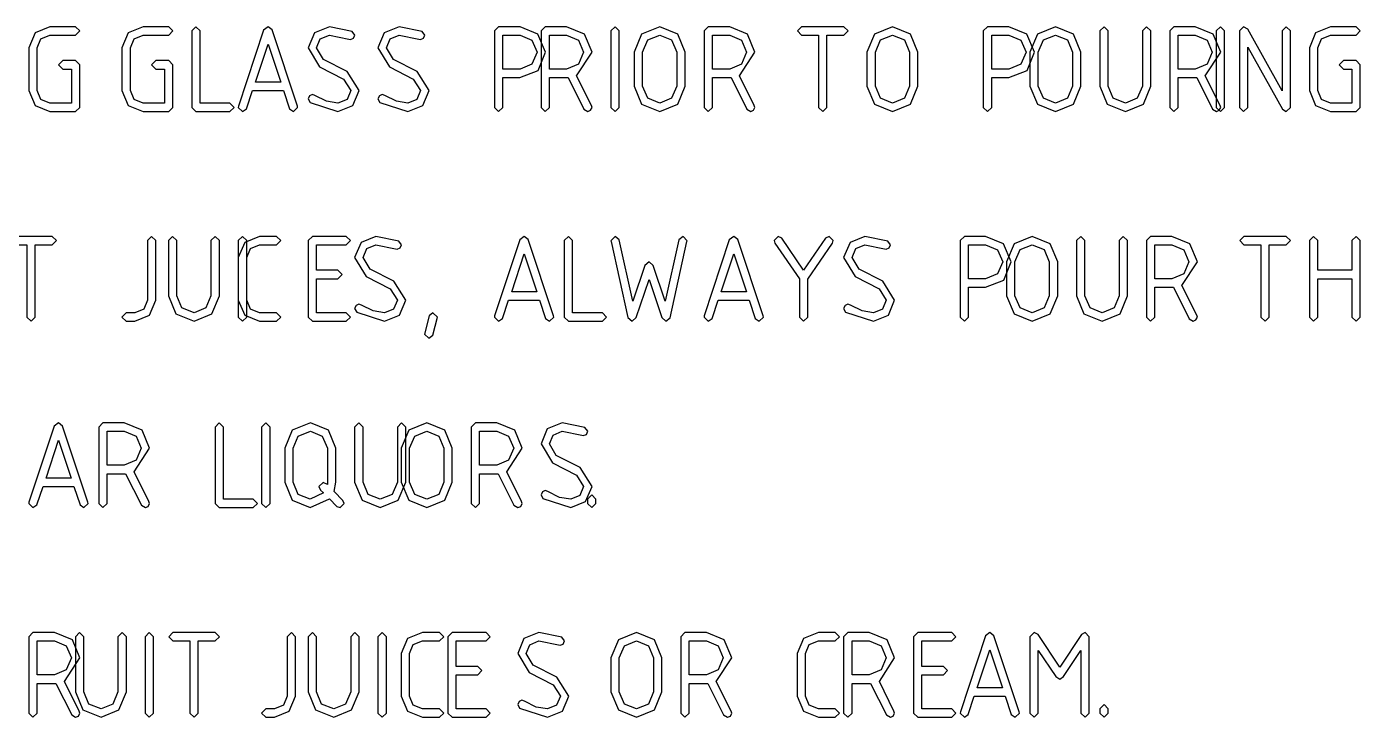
# Model space of a CAD drawing. Header units: metres. Extents: x 0 to 16.5, y 0 to 11.5.
# Drawn here: x 14.504 to 15.299, y 1.708 to 2.12 of the extents above; entities that cross this region are included whole.
import ezdxf

# ---------------------------------------------------------------- set-up
doc = ezdxf.new("R2010")
doc.units = ezdxf.units.M

msp = doc.modelspace()

# ---------------------------------------------------------------- linework, layer by layer
for points in [[(14.5122, 2.07667), (14.51, 2.08208), (14.51, 2.10742), (14.5122, 2.11285), (14.5176, 2.11501), (14.5329, 2.11501), (14.5354, 2.11751), (14.5329, 2.12007), (14.5176, 2.12007), (14.5088, 2.11637), (14.505, 2.10742), (14.505, 2.08208), (14.5088, 2.07314), (14.5176, 2.06944), (14.5329, 2.06944), (14.5354, 2.07194), (14.5354, 2.09728), (14.5329, 2.09983), (14.5253, 2.09983), (14.5228, 2.09728), (14.5253, 2.09478), (14.5304, 2.09478), (14.5304, 2.07449), (14.5176, 2.07449), (14.5122, 2.07667)], [(14.5678, 2.07667), (14.5656, 2.08208), (14.5656, 2.10742), (14.5678, 2.11285), (14.5732, 2.11501), (14.5885, 2.11501), (14.591, 2.11751), (14.5885, 2.12007), (14.5732, 2.12007), (14.5643, 2.11637), (14.5606, 2.10742), (14.5606, 2.08208), (14.5643, 2.07314), (14.5732, 2.06944), (14.5885, 2.06944), (14.591, 2.07194), (14.591, 2.09728), (14.5885, 2.09983), (14.5808, 2.09983), (14.5783, 2.09728), (14.5808, 2.09478), (14.586, 2.09478), (14.586, 2.07449), (14.5732, 2.07449), (14.5678, 2.07667)], [(14.6022, 2.07194), (14.6047, 2.06944), (14.625, 2.06944), (14.6275, 2.07194), (14.625, 2.07449), (14.6072, 2.07449), (14.6072, 2.11751), (14.6047, 2.12007), (14.6022, 2.11751), (14.6022, 2.07194)], [(14.6653, 2.07275), (14.6501, 2.11811), (14.6478, 2.12007), (14.6451, 2.118), (14.6301, 2.07275), (14.63, 2.07194), (14.6325, 2.06944), (14.6349, 2.07118), (14.6385, 2.08208), (14.6569, 2.08208), (14.6606, 2.07118), (14.6629, 2.06944), (14.6654, 2.07194), (14.6653, 2.07275)], [(14.695, 2.09332), (14.6808, 2.10058), (14.6767, 2.10742), (14.6789, 2.11274), (14.6843, 2.11501), (14.696, 2.11268), (14.6969, 2.11242), (14.6988, 2.11313), (14.6996, 2.11496), (14.6979, 2.11729), (14.6843, 2.12007), (14.6754, 2.11637), (14.6717, 2.10742), (14.6785, 2.09614), (14.6928, 2.08882), (14.6971, 2.08208), (14.6949, 2.07667), (14.6894, 2.07449), (14.6826, 2.07557), (14.6757, 2.0791), (14.6742, 2.07958), (14.6725, 2.07878), (14.6717, 2.07704), (14.6728, 2.07493), (14.6894, 2.06944), (14.6983, 2.07314), (14.7021, 2.08208), (14.695, 2.09332)], [(14.7367, 2.09332), (14.7225, 2.10058), (14.7183, 2.10742), (14.7206, 2.11274), (14.726, 2.11501), (14.7376, 2.11268), (14.7386, 2.11242), (14.7404, 2.11313), (14.7412, 2.11496), (14.7396, 2.11729), (14.726, 2.12007), (14.7171, 2.11637), (14.7133, 2.10742), (14.7201, 2.09614), (14.7344, 2.08882), (14.7387, 2.08208), (14.7365, 2.07667), (14.7311, 2.07449), (14.7243, 2.07557), (14.7174, 2.0791), (14.7158, 2.07958), (14.7142, 2.07878), (14.7133, 2.07704), (14.7144, 2.07493), (14.7311, 2.06944), (14.74, 2.07314), (14.7438, 2.08208), (14.7367, 2.09332)], [(14.7828, 2.11751), (14.7828, 2.07194), (14.7853, 2.06944), (14.7878, 2.07194), (14.7878, 2.08968), (14.7979, 2.08968), (14.8089, 2.09392), (14.8132, 2.10493), (14.8087, 2.11567), (14.7981, 2.12007), (14.7853, 2.12007), (14.7828, 2.11751)], [(14.841, 2.10482), (14.8365, 2.11567), (14.8258, 2.12007), (14.8131, 2.12007), (14.8106, 2.11751), (14.8106, 2.07194), (14.8131, 2.06944), (14.8156, 2.07194), (14.8156, 2.08968), (14.8258, 2.08968), (14.8267, 2.08968), (14.8361, 2.07086), (14.8385, 2.06944), (14.8401, 2.07021), (14.841, 2.07194), (14.8406, 2.07314), (14.8318, 2.09076), (14.841, 2.10482)], [(14.8572, 2.07194), (14.8572, 2.11751), (14.8547, 2.12007), (14.8522, 2.11751), (14.8522, 2.07194), (14.8547, 2.06944), (14.8572, 2.07194)], [(14.8965, 2.10493), (14.8921, 2.11567), (14.8814, 2.12007), (14.8706, 2.11556), (14.8661, 2.10493), (14.8661, 2.08469), (14.8706, 2.07389), (14.8814, 2.06944), (14.8921, 2.07389), (14.8965, 2.08469), (14.8965, 2.10493)], [(14.9382, 2.10482), (14.9337, 2.11567), (14.9231, 2.12007), (14.9103, 2.12007), (14.9078, 2.11751), (14.9078, 2.07194), (14.9103, 2.06944), (14.9128, 2.07194), (14.9128, 2.08968), (14.9231, 2.08968), (14.9239, 2.08968), (14.9333, 2.07086), (14.9357, 2.06944), (14.9374, 2.07021), (14.9382, 2.07194), (14.9378, 2.07314), (14.929, 2.09076), (14.9382, 2.10482)], [(14.966, 2.11501), (14.9761, 2.11501), (14.9761, 2.07194), (14.9786, 2.06944), (14.9811, 2.07194), (14.9811, 2.11501), (14.9912, 2.11501), (14.9938, 2.11751), (14.9912, 2.12007), (14.966, 2.12007), (14.9635, 2.11751), (14.966, 2.11501)], [(15.0354, 2.10493), (15.031, 2.11567), (15.0203, 2.12007), (15.0094, 2.11556), (15.005, 2.10493), (15.005, 2.08469), (15.0094, 2.07389), (15.0203, 2.06944), (15.031, 2.07389), (15.0354, 2.08469), (15.0354, 2.10493)], [(15.0744, 2.11751), (15.0744, 2.07194), (15.0769, 2.06944), (15.0794, 2.07194), (15.0794, 2.08968), (15.0896, 2.08968), (15.1006, 2.09392), (15.1049, 2.10493), (15.1004, 2.11567), (15.0897, 2.12007), (15.0769, 2.12007), (15.0744, 2.11751)], [(15.1326, 2.10493), (15.1282, 2.11567), (15.1175, 2.12007), (15.1067, 2.11556), (15.1022, 2.10493), (15.1022, 2.08469), (15.1067, 2.07389), (15.1175, 2.06944), (15.1282, 2.07389), (15.1326, 2.08469), (15.1326, 2.10493)], [(15.1718, 2.12007), (15.1693, 2.11751), (15.1693, 2.08458), (15.1662, 2.07736), (15.1592, 2.07449), (15.1519, 2.07736), (15.1489, 2.08458), (15.1489, 2.11751), (15.1464, 2.12007), (15.1439, 2.11751), (15.1439, 2.08469), (15.1483, 2.07389), (15.1592, 2.06944), (15.1699, 2.07389), (15.1743, 2.08469), (15.1743, 2.11751), (15.1718, 2.12007)], [(15.216, 2.10482), (15.2115, 2.11567), (15.2008, 2.12007), (15.1881, 2.12007), (15.1856, 2.11751), (15.1856, 2.07194), (15.1881, 2.06944), (15.1906, 2.07194), (15.1906, 2.08968), (15.2008, 2.08968), (15.2017, 2.08968), (15.2111, 2.07086), (15.2135, 2.06944), (15.2151, 2.07021), (15.216, 2.07194), (15.2156, 2.07314), (15.2068, 2.09076), (15.216, 2.10482)], [(15.2183, 2.07194), (15.2183, 2.11751), (15.2158, 2.12007), (15.2133, 2.11751), (15.2133, 2.07194), (15.2158, 2.06944), (15.2183, 2.07194)], [(15.2321, 2.11854), (15.2297, 2.12007), (15.2272, 2.11751), (15.2272, 2.07194), (15.2297, 2.06944), (15.2322, 2.07194), (15.2322, 2.10792), (15.2529, 2.07081), (15.2551, 2.06944), (15.2576, 2.07194), (15.2576, 2.11751), (15.2551, 2.12007), (15.2526, 2.11751), (15.2526, 2.08176), (15.2321, 2.11854)], [(15.2761, 2.07667), (15.2739, 2.08208), (15.2739, 2.10742), (15.2761, 2.11285), (15.2815, 2.11501), (15.2968, 2.11501), (15.2993, 2.11751), (15.2968, 2.12007), (15.2815, 2.12007), (15.2726, 2.11637), (15.2689, 2.10742), (15.2689, 2.08208), (15.2726, 2.07314), (15.2815, 2.06944), (15.2968, 2.06944), (15.2993, 2.07194), (15.2993, 2.09728), (15.2968, 2.09983), (15.2892, 2.09983), (15.2867, 2.09728), (15.2892, 2.09478), (15.2943, 2.09478), (15.2943, 2.07449), (15.2815, 2.07449), (15.2761, 2.07667)], [(14.6553, 2.08708), (14.6403, 2.08708), (14.6478, 2.10969), (14.6553, 2.08708)], [(14.7981, 2.11501), (14.8051, 2.11203), (14.8082, 2.10493), (14.8051, 2.09771), (14.7981, 2.09472), (14.7878, 2.09472), (14.7878, 2.11501), (14.7981, 2.11501)], [(14.8258, 2.11501), (14.8329, 2.11203), (14.836, 2.10493), (14.8329, 2.09771), (14.8258, 2.09472), (14.8156, 2.09472), (14.8156, 2.11501), (14.8258, 2.11501)], [(14.8885, 2.07736), (14.8814, 2.07449), (14.8742, 2.07736), (14.8711, 2.08458), (14.8711, 2.10493), (14.8742, 2.11214), (14.8814, 2.11501), (14.8885, 2.11214), (14.8915, 2.10493), (14.8915, 2.08458), (14.8885, 2.07736)], [(14.9231, 2.11501), (14.9301, 2.11203), (14.9332, 2.10493), (14.9301, 2.09771), (14.9231, 2.09472), (14.9128, 2.09472), (14.9128, 2.11501), (14.9231, 2.11501)], [(15.0274, 2.07736), (15.0203, 2.07449), (15.0131, 2.07736), (15.01, 2.08458), (15.01, 2.10493), (15.0131, 2.11214), (15.0203, 2.11501), (15.0274, 2.11214), (15.0304, 2.10493), (15.0304, 2.08458), (15.0274, 2.07736)], [(15.0897, 2.11501), (15.0968, 2.11203), (15.0999, 2.10493), (15.0968, 2.09771), (15.0897, 2.09472), (15.0794, 2.09472), (15.0794, 2.11501), (15.0897, 2.11501)], [(15.1246, 2.07736), (15.1175, 2.07449), (15.1103, 2.07736), (15.1072, 2.08458), (15.1072, 2.10493), (15.1103, 2.11214), (15.1175, 2.11501), (15.1246, 2.11214), (15.1276, 2.10493), (15.1276, 2.08458), (15.1246, 2.07736)], [(15.2008, 2.11501), (15.2079, 2.11203), (15.211, 2.10493), (15.2079, 2.09771), (15.2008, 2.09472), (15.1906, 2.09472), (15.1906, 2.11501), (15.2008, 2.11501)], [(14.4938, 1.99001), (14.5039, 1.99001), (14.5039, 1.94694), (14.5064, 1.94444), (14.5089, 1.94694), (14.5089, 1.99001), (14.519, 1.99001), (14.5215, 1.99251), (14.519, 1.99507), (14.4938, 1.99507), (14.4912, 1.99251), (14.4938, 1.99001)], [(14.5783, 1.99507), (14.5758, 1.99251), (14.5758, 1.95708), (14.5736, 1.95167), (14.5682, 1.94949), (14.5631, 1.94949), (14.5606, 1.94694), (14.5631, 1.94444), (14.5682, 1.94444), (14.5771, 1.94814), (14.5808, 1.95708), (14.5808, 1.99251), (14.5783, 1.99507)], [(14.6162, 1.99507), (14.6137, 1.99251), (14.6137, 1.95958), (14.6107, 1.95236), (14.6036, 1.94949), (14.5964, 1.95236), (14.5933, 1.95958), (14.5933, 1.99251), (14.5908, 1.99507), (14.5883, 1.99251), (14.5883, 1.95969), (14.5928, 1.94889), (14.6036, 1.94444), (14.6143, 1.94889), (14.6188, 1.95969), (14.6188, 1.99251), (14.6162, 1.99507)], [(14.635, 1.94694), (14.635, 1.99251), (14.6325, 1.99507), (14.63, 1.99251), (14.63, 1.94694), (14.6325, 1.94444), (14.635, 1.94694)], [(14.6426, 1.99507), (14.6338, 1.99137), (14.63, 1.98242), (14.63, 1.95708), (14.6338, 1.94814), (14.6426, 1.94444), (14.6528, 1.94444), (14.6553, 1.94694), (14.6528, 1.94949), (14.6426, 1.94949), (14.6372, 1.95167), (14.635, 1.95708), (14.635, 1.98242), (14.6372, 1.98785), (14.6426, 1.99001), (14.6528, 1.99001), (14.6553, 1.99251), (14.6528, 1.99507), (14.6426, 1.99507)], [(14.6742, 1.94444), (14.6944, 1.94444), (14.6969, 1.94694), (14.6944, 1.94949), (14.6767, 1.94949), (14.6767, 1.96978), (14.6894, 1.96978), (14.6919, 1.97228), (14.6894, 1.97483), (14.6767, 1.97483), (14.6767, 1.99001), (14.6944, 1.99001), (14.6969, 1.99251), (14.6944, 1.99507), (14.6742, 1.99507), (14.6717, 1.99251), (14.6717, 1.94694), (14.6742, 1.94444)], [(14.7228, 1.96832), (14.7086, 1.97558), (14.7044, 1.98242), (14.7067, 1.98774), (14.7121, 1.99001), (14.7237, 1.98768), (14.7247, 1.98742), (14.7265, 1.98813), (14.7274, 1.98996), (14.7257, 1.99229), (14.7121, 1.99507), (14.7032, 1.99137), (14.6994, 1.98242), (14.7062, 1.97114), (14.7206, 1.96382), (14.7249, 1.95708), (14.7226, 1.95167), (14.7172, 1.94949), (14.7104, 1.95057), (14.7035, 1.9541), (14.7019, 1.95458), (14.7003, 1.95378), (14.6994, 1.95204), (14.7006, 1.94993), (14.7172, 1.94444), (14.7261, 1.94814), (14.7299, 1.95708), (14.7228, 1.96832)], [(14.8181, 1.94775), (14.8029, 1.99311), (14.8006, 1.99507), (14.7979, 1.993), (14.7829, 1.94775), (14.7828, 1.94694), (14.7853, 1.94444), (14.7876, 1.94618), (14.7912, 1.95708), (14.8097, 1.95708), (14.8133, 1.94618), (14.8157, 1.94444), (14.8182, 1.94694), (14.8181, 1.94775)], [(14.8244, 1.94694), (14.8269, 1.94444), (14.8472, 1.94444), (14.8497, 1.94694), (14.8472, 1.94949), (14.8294, 1.94949), (14.8294, 1.99251), (14.8269, 1.99507), (14.8244, 1.99251), (14.8244, 1.94694)], [(14.8775, 1.97771), (14.875, 1.97982), (14.8725, 1.97771), (14.8653, 1.95637), (14.8572, 1.993), (14.8547, 1.99507), (14.8522, 1.99246), (14.8524, 1.99192), (14.8624, 1.94661), (14.8649, 1.94444), (14.8674, 1.94661), (14.875, 1.9694), (14.8826, 1.94661), (14.8851, 1.94444), (14.8876, 1.94656), (14.8976, 1.99192), (14.8978, 1.99246), (14.8953, 1.99507), (14.8928, 1.993), (14.8847, 1.95637), (14.8775, 1.97771)], [(14.9431, 1.94775), (14.9279, 1.99311), (14.9256, 1.99507), (14.9229, 1.993), (14.9079, 1.94775), (14.9078, 1.94694), (14.9103, 1.94444), (14.9126, 1.94618), (14.9162, 1.95708), (14.9347, 1.95708), (14.9383, 1.94618), (14.9407, 1.94444), (14.9432, 1.94694), (14.9431, 1.94775)], [(14.9844, 1.99104), (14.9849, 1.99251), (14.9824, 1.99507), (14.9803, 1.99393), (14.9672, 1.97499), (14.9542, 1.99393), (14.9521, 1.99507), (14.9496, 1.99251), (14.9501, 1.99104), (14.9647, 1.96978), (14.9647, 1.94694), (14.9672, 1.94444), (14.9697, 1.94694), (14.9697, 1.96963), (14.9844, 1.99104)], [(15.0144, 1.96832), (15.0003, 1.97558), (14.9961, 1.98242), (14.9983, 1.98774), (15.0038, 1.99001), (15.0154, 1.98768), (15.0164, 1.98742), (15.0182, 1.98813), (15.019, 1.98996), (15.0174, 1.99229), (15.0038, 1.99507), (14.9949, 1.99137), (14.9911, 1.98242), (14.9979, 1.97114), (15.0122, 1.96382), (15.0165, 1.95708), (15.0143, 1.95167), (15.0089, 1.94949), (15.0021, 1.95057), (14.9951, 1.9541), (14.9936, 1.95458), (14.9919, 1.95378), (14.9911, 1.95204), (14.9922, 1.94993), (15.0089, 1.94444), (15.0178, 1.94814), (15.0215, 1.95708), (15.0144, 1.96832)], [(15.0606, 1.99251), (15.0606, 1.94694), (15.0631, 1.94444), (15.0656, 1.94694), (15.0656, 1.96468), (15.0757, 1.96468), (15.0867, 1.96892), (15.091, 1.97993), (15.0865, 1.99067), (15.0758, 1.99507), (15.0631, 1.99507), (15.0606, 1.99251)], [(15.0758, 1.99001), (15.0829, 1.98703), (15.086, 1.97993), (15.0829, 1.97271), (15.0758, 1.96972), (15.0656, 1.96972), (15.0656, 1.99001), (15.0758, 1.99001)], [(15.1188, 1.97993), (15.1143, 1.99067), (15.1036, 1.99507), (15.0928, 1.99056), (15.0883, 1.97993), (15.0883, 1.95969), (15.0928, 1.94889), (15.1036, 1.94444), (15.1143, 1.94889), (15.1188, 1.95969), (15.1188, 1.97993)], [(15.1107, 1.95236), (15.1036, 1.94949), (15.0964, 1.95236), (15.0933, 1.95958), (15.0933, 1.97993), (15.0964, 1.98714), (15.1036, 1.99001), (15.1107, 1.98714), (15.1137, 1.97993), (15.1137, 1.95958), (15.1107, 1.95236)], [(15.1579, 1.99507), (15.1554, 1.99251), (15.1554, 1.95958), (15.1524, 1.95236), (15.1453, 1.94949), (15.1381, 1.95236), (15.135, 1.95958), (15.135, 1.99251), (15.1325, 1.99507), (15.13, 1.99251), (15.13, 1.95969), (15.1344, 1.94889), (15.1453, 1.94444), (15.156, 1.94889), (15.1604, 1.95969), (15.1604, 1.99251), (15.1579, 1.99507)], [(15.2021, 1.97982), (15.1976, 1.99067), (15.1869, 1.99507), (15.1742, 1.99507), (15.1717, 1.99251), (15.1717, 1.94694), (15.1742, 1.94444), (15.1767, 1.94694), (15.1767, 1.96468), (15.1869, 1.96468), (15.1878, 1.96468), (15.1972, 1.94586), (15.1996, 1.94444), (15.2012, 1.94521), (15.2021, 1.94694), (15.2017, 1.94814), (15.1929, 1.96576), (15.2021, 1.97982)], [(15.1869, 1.99001), (15.194, 1.98703), (15.1971, 1.97993), (15.194, 1.97271), (15.1869, 1.96972), (15.1767, 1.96972), (15.1767, 1.99001), (15.1869, 1.99001)], [(15.2299, 1.99001), (15.24, 1.99001), (15.24, 1.94694), (15.2425, 1.94444), (15.245, 1.94694), (15.245, 1.99001), (15.2551, 1.99001), (15.2576, 1.99251), (15.2551, 1.99507), (15.2299, 1.99507), (15.2274, 1.99251), (15.2299, 1.99001)], [(15.2714, 1.94444), (15.2739, 1.94694), (15.2739, 1.96978), (15.2943, 1.96978), (15.2943, 1.94694), (15.2968, 1.94444), (15.2993, 1.94694), (15.2993, 1.99251), (15.2968, 1.99507), (15.2943, 1.99251), (15.2943, 1.97483), (15.2739, 1.97483), (15.2739, 1.99251), (15.2714, 1.99507), (15.2689, 1.99251), (15.2689, 1.94694), (15.2714, 1.94444)], [(14.8081, 1.96208), (14.7931, 1.96208), (14.8006, 1.98469), (14.8081, 1.96208)], [(14.9331, 1.96208), (14.9181, 1.96208), (14.9256, 1.98469), (14.9331, 1.96208)], [(14.7438, 1.9476), (14.7411, 1.93685), (14.7436, 1.93431), (14.7461, 1.93619), (14.7488, 1.94694), (14.7461, 1.94949), (14.7438, 1.9476)], [(14.5403, 1.83664), (14.5251, 1.882), (14.5228, 1.88396), (14.5201, 1.88189), (14.5051, 1.83664), (14.505, 1.83583), (14.5075, 1.83333), (14.5099, 1.83507), (14.5135, 1.84597), (14.5319, 1.84597), (14.5356, 1.83507), (14.5379, 1.83333), (14.5404, 1.83583), (14.5403, 1.83664)], [(14.5771, 1.86871), (14.5726, 1.87956), (14.5619, 1.88396), (14.5492, 1.88396), (14.5467, 1.8814), (14.5467, 1.83583), (14.5492, 1.83333), (14.5517, 1.83583), (14.5517, 1.85357), (14.5619, 1.85357), (14.5628, 1.85357), (14.5722, 1.83475), (14.5746, 1.83333), (14.5762, 1.8341), (14.5771, 1.83583), (14.5767, 1.83703), (14.5679, 1.85465), (14.5771, 1.86871)], [(14.5619, 1.8789), (14.569, 1.87592), (14.5721, 1.86882), (14.569, 1.8616), (14.5619, 1.85861), (14.5517, 1.85861), (14.5517, 1.8789), (14.5619, 1.8789)], [(14.6161, 1.83583), (14.6186, 1.83333), (14.6389, 1.83333), (14.6414, 1.83583), (14.6389, 1.83838), (14.6211, 1.83838), (14.6211, 1.8814), (14.6186, 1.88396), (14.6161, 1.8814), (14.6161, 1.83583)], [(14.6489, 1.83583), (14.6489, 1.8814), (14.6464, 1.88396), (14.6439, 1.8814), (14.6439, 1.83583), (14.6464, 1.83333), (14.6489, 1.83583)], [(14.6887, 1.8341), (14.6907, 1.83333), (14.6932, 1.83578), (14.6924, 1.83768), (14.6871, 1.84289), (14.6882, 1.84847), (14.6882, 1.86871), (14.6837, 1.87944), (14.6731, 1.88396), (14.6622, 1.87944), (14.6578, 1.86882), (14.6578, 1.84858), (14.6622, 1.83778), (14.6729, 1.83333), (14.6843, 1.83849), (14.6887, 1.8341)], [(14.6729, 1.83838), (14.6657, 1.84125), (14.6628, 1.84847), (14.6628, 1.86882), (14.6658, 1.87603), (14.6731, 1.8789), (14.6801, 1.87603), (14.6832, 1.86882), (14.6832, 1.84847), (14.6831, 1.84706), (14.6806, 1.84842), (14.6781, 1.84586), (14.679, 1.84375), (14.6808, 1.84207), (14.6729, 1.83838)], [(14.7274, 1.88396), (14.7249, 1.8814), (14.7249, 1.84847), (14.7218, 1.84125), (14.7147, 1.83838), (14.7075, 1.84125), (14.7044, 1.84847), (14.7044, 1.8814), (14.7019, 1.88396), (14.6994, 1.8814), (14.6994, 1.84858), (14.7039, 1.83778), (14.7147, 1.83333), (14.7254, 1.83778), (14.7299, 1.84858), (14.7299, 1.8814), (14.7274, 1.88396)], [(14.7576, 1.86882), (14.7532, 1.87956), (14.7425, 1.88396), (14.7317, 1.87944), (14.7272, 1.86882), (14.7272, 1.84858), (14.7317, 1.83778), (14.7425, 1.83333), (14.7532, 1.83778), (14.7576, 1.84858), (14.7576, 1.86882)], [(14.7496, 1.84125), (14.7425, 1.83838), (14.7353, 1.84125), (14.7322, 1.84847), (14.7322, 1.86882), (14.7353, 1.87603), (14.7425, 1.8789), (14.7496, 1.87603), (14.7526, 1.86882), (14.7526, 1.84847), (14.7496, 1.84125)], [(14.7993, 1.86871), (14.7949, 1.87956), (14.7842, 1.88396), (14.7714, 1.88396), (14.7689, 1.8814), (14.7689, 1.83583), (14.7714, 1.83333), (14.7739, 1.83583), (14.7739, 1.85357), (14.7842, 1.85357), (14.785, 1.85357), (14.7944, 1.83475), (14.7968, 1.83333), (14.7985, 1.8341), (14.7993, 1.83583), (14.7989, 1.83703), (14.7901, 1.85465), (14.7993, 1.86871)], [(14.7842, 1.8789), (14.7912, 1.87592), (14.7943, 1.86882), (14.7912, 1.8616), (14.7842, 1.85861), (14.7739, 1.85861), (14.7739, 1.8789), (14.7842, 1.8789)], [(14.8339, 1.85721), (14.8197, 1.86447), (14.8156, 1.87131), (14.8178, 1.87663), (14.8232, 1.8789), (14.8349, 1.87657), (14.8358, 1.87631), (14.8376, 1.87701), (14.8385, 1.87885), (14.8368, 1.88118), (14.8232, 1.88396), (14.8143, 1.88026), (14.8106, 1.87131), (14.8174, 1.86003), (14.8317, 1.85271), (14.836, 1.84597), (14.8338, 1.84056), (14.8283, 1.83838), (14.8215, 1.83946), (14.8146, 1.84299), (14.8131, 1.84347), (14.8114, 1.84267), (14.8106, 1.84093), (14.8117, 1.83882), (14.8283, 1.83333), (14.8372, 1.83703), (14.841, 1.84597), (14.8339, 1.85721)], [(14.5303, 1.85097), (14.5153, 1.85097), (14.5228, 1.87358), (14.5303, 1.85097)], [(14.8383, 1.83583), (14.8408, 1.83333), (14.8433, 1.83583), (14.8433, 1.83843), (14.8408, 1.84093), (14.8383, 1.83843), (14.8383, 1.83583)], [(14.5354, 1.74371), (14.531, 1.75456), (14.5203, 1.75896), (14.5075, 1.75896), (14.505, 1.7564), (14.505, 1.71083), (14.5075, 1.70833), (14.51, 1.71083), (14.51, 1.72857), (14.5203, 1.72857), (14.5211, 1.72857), (14.5306, 1.70975), (14.5329, 1.70833), (14.5346, 1.7091), (14.5354, 1.71083), (14.535, 1.71203), (14.5263, 1.72965), (14.5354, 1.74371)], [(14.5607, 1.75896), (14.5582, 1.7564), (14.5582, 1.72347), (14.5551, 1.71625), (14.5481, 1.71337), (14.5408, 1.71625), (14.5378, 1.72347), (14.5378, 1.7564), (14.5353, 1.75896), (14.5328, 1.7564), (14.5328, 1.72358), (14.5372, 1.71278), (14.5481, 1.70833), (14.5587, 1.71278), (14.5632, 1.72358), (14.5632, 1.7564), (14.5607, 1.75896)], [(14.5794, 1.71083), (14.5794, 1.7564), (14.5769, 1.75896), (14.5744, 1.7564), (14.5744, 1.71083), (14.5769, 1.70833), (14.5794, 1.71083)], [(14.591, 1.7539), (14.6011, 1.7539), (14.6011, 1.71083), (14.6036, 1.70833), (14.6061, 1.71083), (14.6061, 1.7539), (14.6162, 1.7539), (14.6188, 1.7564), (14.6162, 1.75896), (14.591, 1.75896), (14.5885, 1.7564), (14.591, 1.7539)], [(14.6617, 1.75896), (14.6592, 1.7564), (14.6592, 1.72097), (14.6569, 1.71556), (14.6515, 1.71337), (14.6464, 1.71337), (14.6439, 1.71083), (14.6464, 1.70833), (14.6515, 1.70833), (14.6604, 1.71203), (14.6642, 1.72097), (14.6642, 1.7564), (14.6617, 1.75896)], [(14.6996, 1.75896), (14.6971, 1.7564), (14.6971, 1.72347), (14.694, 1.71625), (14.6869, 1.71337), (14.6797, 1.71625), (14.6767, 1.72347), (14.6767, 1.7564), (14.6742, 1.75896), (14.6717, 1.7564), (14.6717, 1.72358), (14.6761, 1.71278), (14.6869, 1.70833), (14.6976, 1.71278), (14.7021, 1.72358), (14.7021, 1.7564), (14.6996, 1.75896)], [(14.7183, 1.71083), (14.7183, 1.7564), (14.7158, 1.75896), (14.7133, 1.7564), (14.7133, 1.71083), (14.7158, 1.70833), (14.7183, 1.71083)], [(14.7399, 1.75896), (14.731, 1.75526), (14.7272, 1.74631), (14.7272, 1.72097), (14.731, 1.71203), (14.7399, 1.70833), (14.75, 1.70833), (14.7525, 1.71083), (14.75, 1.71337), (14.7399, 1.71337), (14.7344, 1.71556), (14.7322, 1.72097), (14.7322, 1.74631), (14.7344, 1.75174), (14.7399, 1.7539), (14.75, 1.7539), (14.7525, 1.7564), (14.75, 1.75896), (14.7399, 1.75896)], [(14.7575, 1.70833), (14.7778, 1.70833), (14.7803, 1.71083), (14.7778, 1.71337), (14.76, 1.71337), (14.76, 1.73367), (14.7728, 1.73367), (14.7753, 1.73617), (14.7728, 1.73872), (14.76, 1.73872), (14.76, 1.7539), (14.7778, 1.7539), (14.7803, 1.7564), (14.7778, 1.75896), (14.7575, 1.75896), (14.755, 1.7564), (14.755, 1.71083), (14.7575, 1.70833)], [(14.82, 1.73221), (14.8058, 1.73947), (14.8017, 1.74631), (14.8039, 1.75162), (14.8093, 1.7539), (14.821, 1.75157), (14.8219, 1.75131), (14.8238, 1.75201), (14.8246, 1.75385), (14.8229, 1.75618), (14.8093, 1.75896), (14.8004, 1.75526), (14.7967, 1.74631), (14.8035, 1.73503), (14.8178, 1.72771), (14.8221, 1.72097), (14.8199, 1.71556), (14.8144, 1.71337), (14.8076, 1.71446), (14.8007, 1.71799), (14.7992, 1.71847), (14.7975, 1.71767), (14.7967, 1.71593), (14.7978, 1.71382), (14.8144, 1.70833), (14.8233, 1.71203), (14.8271, 1.72097), (14.82, 1.73221)], [(14.8826, 1.74382), (14.8782, 1.75456), (14.8675, 1.75896), (14.8567, 1.75444), (14.8522, 1.74382), (14.8522, 1.72358), (14.8567, 1.71278), (14.8675, 1.70833), (14.8782, 1.71278), (14.8826, 1.72358), (14.8826, 1.74382)], [(14.9243, 1.74371), (14.9199, 1.75456), (14.9092, 1.75896), (14.8964, 1.75896), (14.8939, 1.7564), (14.8939, 1.71083), (14.8964, 1.70833), (14.8989, 1.71083), (14.8989, 1.72857), (14.9092, 1.72857), (14.91, 1.72857), (14.9194, 1.70975), (14.9218, 1.70833), (14.9235, 1.7091), (14.9243, 1.71083), (14.9239, 1.71203), (14.9151, 1.72965), (14.9243, 1.74371)], [(14.976, 1.75896), (14.9671, 1.75526), (14.9633, 1.74631), (14.9633, 1.72097), (14.9671, 1.71203), (14.976, 1.70833), (14.9861, 1.70833), (14.9886, 1.71083), (14.9861, 1.71337), (14.976, 1.71337), (14.9706, 1.71556), (14.9683, 1.72097), (14.9683, 1.74631), (14.9706, 1.75174), (14.976, 1.7539), (14.9861, 1.7539), (14.9886, 1.7564), (14.9861, 1.75896), (14.976, 1.75896)], [(15.0215, 1.74371), (15.0171, 1.75456), (15.0064, 1.75896), (14.9936, 1.75896), (14.9911, 1.7564), (14.9911, 1.71083), (14.9936, 1.70833), (14.9961, 1.71083), (14.9961, 1.72857), (15.0064, 1.72857), (15.0072, 1.72857), (15.0167, 1.70975), (15.019, 1.70833), (15.0207, 1.7091), (15.0215, 1.71083), (15.0211, 1.71203), (15.0124, 1.72965), (15.0215, 1.74371)], [(15.0353, 1.70833), (15.0556, 1.70833), (15.0581, 1.71083), (15.0556, 1.71337), (15.0378, 1.71337), (15.0378, 1.73367), (15.0506, 1.73367), (15.0531, 1.73617), (15.0506, 1.73872), (15.0378, 1.73872), (15.0378, 1.7539), (15.0556, 1.7539), (15.0581, 1.7564), (15.0556, 1.75896), (15.0353, 1.75896), (15.0328, 1.7564), (15.0328, 1.71083), (15.0353, 1.70833)], [(15.0958, 1.71164), (15.0807, 1.757), (15.0783, 1.75896), (15.0757, 1.75689), (15.0607, 1.71164), (15.0606, 1.71083), (15.0631, 1.70833), (15.0654, 1.71007), (15.069, 1.72097), (15.0875, 1.72097), (15.0911, 1.71007), (15.0935, 1.70833), (15.096, 1.71083), (15.0958, 1.71164)], [(15.1329, 1.75776), (15.12, 1.73822), (15.1071, 1.75771), (15.1047, 1.75896), (15.1022, 1.7564), (15.1022, 1.71083), (15.1047, 1.70833), (15.1072, 1.71083), (15.1072, 1.74821), (15.1176, 1.73264), (15.12, 1.73107), (15.1222, 1.73264), (15.1326, 1.74821), (15.1326, 1.71083), (15.1351, 1.70833), (15.1376, 1.71083), (15.1376, 1.7564), (15.1351, 1.75896), (15.1329, 1.75776)], [(14.5203, 1.7539), (14.5274, 1.75092), (14.5304, 1.74382), (14.5274, 1.7366), (14.5203, 1.73361), (14.51, 1.73361), (14.51, 1.7539), (14.5203, 1.7539)], [(14.8746, 1.71625), (14.8675, 1.71337), (14.8603, 1.71625), (14.8572, 1.72347), (14.8572, 1.74382), (14.8603, 1.75103), (14.8675, 1.7539), (14.8746, 1.75103), (14.8776, 1.74382), (14.8776, 1.72347), (14.8746, 1.71625)], [(14.9092, 1.7539), (14.9162, 1.75092), (14.9193, 1.74382), (14.9162, 1.7366), (14.9092, 1.73361), (14.8989, 1.73361), (14.8989, 1.7539), (14.9092, 1.7539)], [(15.0064, 1.7539), (15.0135, 1.75092), (15.0165, 1.74382), (15.0135, 1.7366), (15.0064, 1.73361), (14.9961, 1.73361), (14.9961, 1.7539), (15.0064, 1.7539)], [(15.0858, 1.72597), (15.0708, 1.72597), (15.0783, 1.74858), (15.0858, 1.72597)], [(15.1439, 1.71083), (15.1464, 1.70833), (15.1489, 1.71083), (15.1489, 1.71343), (15.1464, 1.71593), (15.1439, 1.71343), (15.1439, 1.71083)]]:
    msp.add_lwpolyline(points, close=True)

doc.saveas('drawing.dxf')
